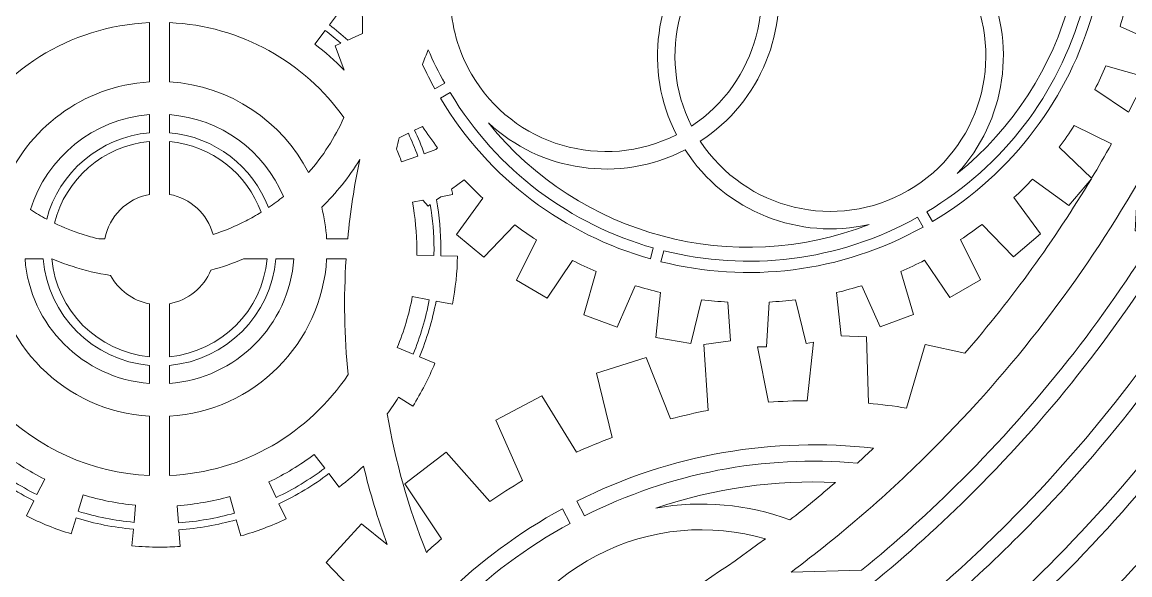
# Model space of a CAD drawing. Header units: millimetres. Extents: x -247 to 1827, y -473 to -7.
# Drawn here: x 1203.1 to 1334.7, y -330.8 to -265.1 of the extents above; entities that cross this region are included whole.
import ezdxf

# ---------------------------------------------------------------- set-up
doc = ezdxf.new("R2010")
doc.units = ezdxf.units.MM
doc.header["$MEASUREMENT"] = 0
doc.layers.add('Layer 3', color=7, linetype='Continuous')

# ---------------------------------------------------------------- blocks, each defined once
blk = doc.blocks.new('block 2')
at = {"layer": 'Layer 3', "lineweight": 0}
for points, knots in [([(1202.71, -7.36), (1092.25, -7.36), (1002.71, -96.9), (1002.71, -207.36), (1002.71, -317.82), (1092.25, -407.36), (1202.71, -407.36), (1313.16, -407.36), (1402.71, -317.82), (1402.71, -207.36), (1402.71, -96.9), (1313.16, -7.36), (1202.71, -7.36)], [0, 0, 0, 0, 1, 1, 1, 2, 2, 2, 3, 3, 3, 4, 4, 4, 4]), ([(1333.52, -265.64), (1333.82, -264.65), (1334.09, -263.64), (1334.32, -262.63), (1334.32, -262.63), (1339.66, -263.2), (1339.66, -263.2), (1339.66, -263.2), (1340.39, -259.05), (1340.39, -259.05), (1340.39, -259.05), (1335.18, -257.77), (1335.18, -257.77), (1335.31, -256.74), (1335.39, -255.7), (1335.45, -254.66), (1335.45, -254.66), (1340.8, -254.29), (1340.8, -254.29), (1340.8, -254.29), (1340.8, -250.08), (1340.8, -250.08), (1340.8, -250.08), (1335.45, -249.72), (1335.45, -249.72), (1335.4, -248.68), (1335.32, -247.65), (1335.19, -246.61), (1335.19, -246.61), (1340.38, -245.32), (1340.38, -245.32), (1340.38, -245.32), (1339.64, -241.17), (1339.64, -241.17), (1339.64, -241.17), (1334.33, -241.75), (1334.33, -241.75), (1334.09, -240.74), (1333.82, -239.73), (1333.51, -238.73), (1333.51, -238.73), (1338.4, -236.56), (1338.4, -236.56), (1338.4, -236.56), (1336.95, -232.6), (1336.95, -232.6), (1336.95, -232.6), (1331.81, -234.1), (1331.81, -234.1), (1331.41, -233.14), (1330.98, -232.2), (1330.5, -231.26), (1330.5, -231.26), (1334.93, -228.28), (1334.93, -228.28), (1334.93, -228.28), (1332.82, -224.63), (1332.82, -224.63), (1332.82, -224.63), (1328.03, -226.99), (1328.03, -226.99), (1327.45, -226.11), (1326.85, -225.26), (1326.22, -224.44), (1326.22, -224.44), (1330.08, -220.73), (1330.08, -220.73), (1330.08, -220.73), (1328.72, -219.11), (1328.72, -219.11), (1333.19, -219.34), (1337.67, -219.93), (1342.13, -220.92), (1344.93, -221.55), (1347.68, -222.32), (1350.37, -223.22), (1348.84, -237.68), (1345.22, -251.73), (1339.54, -265.16), (1339.16, -266.04), (1338.78, -266.92), (1338.39, -267.79), (1338.39, -267.79), (1333.52, -265.64), (1333.52, -265.64)], [0, 0, 0, 0, 1, 1, 1, 2, 2, 2, 3, 3, 3, 4, 4, 4, 5, 5, 5, 6, 6, 6, 7, 7, 7, 8, 8, 8, 9, 9, 9, 10, 10, 10, 11, 11, 11, 12, 12, 12, 13, 13, 13, 14, 14, 14, 15, 15, 15, 16, 16, 16, 17, 17, 17, 18, 18, 18, 19, 19, 19, 20, 20, 20, 21, 21, 21, 22, 22, 22, 23, 23, 23, 24, 24, 24, 25, 25, 25, 26, 26, 26, 27, 27, 27, 28, 28, 28, 28]), ([(1326.25, -237.86), (1332.52, -253.91), (1327.62, -272.31), (1314.18, -283.1), (1319.92, -276.9), (1321.41, -267.54), (1317.38, -259.72), (1324.77, -254.95), (1328.14, -246.1), (1326.25, -237.86)], [0, 0, 0, 0, 1, 1, 1, 2, 2, 2, 3, 3, 3, 3]), ([(1237.85, -254.4), (1237.85, -254.4), (1240.79, -254.6), (1240.79, -254.6), (1241.37, -255.76), (1241.86, -256.95), (1242.26, -258.17), (1242.26, -258.17), (1238.27, -259.16), (1238.27, -259.16), (1238.27, -259.16), (1238.87, -262.5), (1238.87, -262.5), (1237.92, -261.87), (1236.94, -261.28), (1235.93, -260.75), (1235.93, -260.75), (1235, -262.51), (1235, -262.51), (1232.97, -261.44), (1230.82, -260.57), (1228.57, -259.93), (1228.57, -259.93), (1229.12, -258.01), (1229.12, -258.01), (1227.29, -257.48), (1225.4, -257.1), (1223.5, -256.88), (1223.5, -256.88), (1223.27, -258.86), (1223.27, -258.86), (1221.99, -258.71), (1220.69, -258.63), (1219.37, -258.63), (1218.35, -258.63), (1217.34, -258.68), (1216.35, -258.77), (1216.35, -258.77), (1216.17, -256.79), (1216.17, -256.79), (1214.26, -256.96), (1212.36, -257.29), (1210.51, -257.76), (1210.51, -257.76), (1211.01, -259.69), (1211.01, -259.69), (1208.74, -260.27), (1206.58, -261.09), (1204.52, -262.12), (1204.52, -262.12), (1203.63, -260.33), (1203.63, -260.33), (1201.92, -261.17), (1200.27, -262.17), (1198.72, -263.29), (1198.72, -263.29), (1199.89, -264.91), (1199.89, -264.91), (1198.01, -266.27), (1196.27, -267.8), (1194.71, -269.51), (1194.71, -269.51), (1193.23, -268.16), (1193.23, -268.16), (1193.04, -268.37), (1192.85, -268.59), (1192.66, -268.81), (1192.28, -265.35), (1192.6, -261.76), (1193.73, -258.25), (1197.2, -247.44), (1207.24, -240.55), (1218.02, -240.55), (1220.6, -240.55), (1223.22, -240.94), (1225.81, -241.77), (1230.68, -243.34), (1234.87, -246.25), (1237.97, -250.18), (1237.97, -250.18), (1237.85, -250.19), (1237.85, -250.19), (1237.85, -250.19), (1237.85, -254.4), (1237.85, -254.4)], [0, 0, 0, 0, 1, 1, 1, 2, 2, 2, 3, 3, 3, 4, 4, 4, 5, 5, 5, 6, 6, 6, 7, 7, 7, 8, 8, 8, 9, 9, 9, 10, 10, 10, 11, 11, 11, 12, 12, 12, 13, 13, 13, 14, 14, 14, 15, 15, 15, 16, 16, 16, 17, 17, 17, 18, 18, 18, 19, 19, 19, 20, 20, 20, 21, 21, 21, 22, 22, 22, 23, 23, 23, 24, 24, 24, 25, 25, 25, 26, 26, 26, 27, 27, 27, 28, 28, 28, 28]), ([(1263.41, -248.08), (1268.27, -254.25), (1276.23, -257.03), (1283.74, -255.47), (1278.24, -261.66), (1276.87, -270.81), (1280.8, -278.49), (1272.12, -282.9), (1261.38, -279.8), (1256.44, -271.27), (1254.85, -268.52), (1254.05, -265.52), (1253.97, -262.55), (1256.58, -257.38), (1259.74, -252.53), (1263.41, -248.08)], [0, 0, 0, 0, 1, 1, 1, 2, 2, 2, 3, 3, 3, 4, 4, 4, 5, 5, 5, 5]), ([(1288.94, -253.7), (1293.15, -262.05), (1290.41, -272.3), (1282.6, -277.45), (1278.39, -269.09), (1281.12, -258.84), (1288.94, -253.7)], [0, 0, 0, 0, 1, 1, 1, 2, 2, 2, 2]), ([(1292.56, -257.82), (1298.75, -263.32), (1307.9, -264.7), (1315.58, -260.76), (1319.99, -269.44), (1316.88, -280.19), (1308.36, -285.12), (1299.83, -290.06), (1288.96, -287.4), (1283.64, -279.25), (1290.87, -274.55), (1294.24, -265.93), (1292.56, -257.82)], [0, 0, 0, 0, 1, 1, 1, 2, 2, 2, 3, 3, 3, 4, 4, 4, 4]), ([(1241.74, -267.25), (1241.04, -266.62), (1240.31, -266), (1239.56, -265.43), (1239.56, -265.43), (1240.77, -263.83), (1240.77, -263.83), (1240.49, -263.62), (1240.2, -263.42), (1239.91, -263.21), (1239.91, -263.21), (1243.31, -262.84), (1243.31, -262.84), (1243.47, -264.04), (1243.54, -265.25), (1243.51, -266.47), (1243.51, -266.47), (1241.74, -267.25), (1241.74, -267.25)], [0, 0, 0, 0, 1, 1, 1, 2, 2, 2, 3, 3, 3, 4, 4, 4, 5, 5, 5, 6, 6, 6, 6]), ([(1329.05, -263.51), (1329.05, -263.51), (1330.32, -263.85), (1330.32, -263.85), (1327.47, -273.96), (1320.9, -283.02), (1311.24, -288.81), (1311.24, -288.81), (1310.57, -287.65), (1310.57, -287.65), (1319.64, -282.21), (1326.17, -273.68), (1329.05, -263.51)], [0, 0, 0, 0, 1, 1, 1, 2, 2, 2, 3, 3, 3, 4, 4, 4, 4]), ([(1200.82, -284.87), (1198.88, -283.1), (1197.24, -281.05), (1195.94, -278.8), (1200.39, -270.97), (1208.64, -265.58), (1218.17, -265.16), (1218.17, -265.16), (1218.17, -272.21), (1218.17, -272.21), (1210.25, -272.68), (1203.57, -277.8), (1200.82, -284.87)], [0, 0, 0, 0, 1, 1, 1, 2, 2, 2, 3, 3, 3, 4, 4, 4, 4]), ([(1220.56, -272.21), (1220.56, -272.21), (1220.56, -265.16), (1220.56, -265.16), (1229.1, -265.53), (1236.62, -269.9), (1241.29, -276.44), (1240.22, -278.85), (1238.8, -281.05), (1237.08, -282.99), (1233.94, -276.9), (1227.76, -272.63), (1220.56, -272.21)], [0, 0, 0, 0, 1, 1, 1, 2, 2, 2, 3, 3, 3, 4, 4, 4, 4]), ([(1241.31, -270.8), (1240.23, -269.69), (1239.06, -268.65), (1237.82, -267.71), (1237.82, -267.71), (1239.06, -266.08), (1239.06, -266.08), (1239.7, -266.57), (1240.32, -267.09), (1240.92, -267.62), (1240.92, -267.62), (1240.25, -267.92), (1240.25, -267.92), (1240.25, -267.92), (1241.31, -270.8), (1241.31, -270.8)], [0, 0, 0, 0, 1, 1, 1, 2, 2, 2, 3, 3, 3, 4, 4, 4, 5, 5, 5, 5]), ([(1252.11, -273.03), (1251.57, -272.08), (1251.08, -271.11), (1250.63, -270.13), (1250.85, -269.54), (1251.08, -268.96), (1251.31, -268.38), (1251.89, -269.73), (1252.54, -271.06), (1253.27, -272.36), (1253.27, -272.36), (1252.11, -273.03), (1252.11, -273.03)], [0, 0, 0, 0, 1, 1, 1, 2, 2, 2, 3, 3, 3, 4, 4, 4, 4]), ([(1330.52, -273.12), (1330.99, -272.19), (1331.44, -271.25), (1331.84, -270.29), (1331.84, -270.29), (1336.6, -271.66), (1336.6, -271.66), (1335.93, -273.05), (1335.24, -274.43), (1334.53, -275.8), (1334.53, -275.8), (1330.52, -273.12), (1330.52, -273.12)], [0, 0, 0, 0, 1, 1, 1, 2, 2, 2, 3, 3, 3, 4, 4, 4, 4]), ([(1253.92, -273.48), (1259.52, -282.83), (1268.29, -289.17), (1278.06, -291.95), (1278.06, -291.95), (1277.71, -293.24), (1277.71, -293.24), (1267.61, -290.38), (1258.55, -283.82), (1252.76, -274.16), (1252.76, -274.16), (1253.92, -273.48), (1253.92, -273.48)], [0, 0, 0, 0, 1, 1, 1, 2, 2, 2, 3, 3, 3, 4, 4, 4, 4]), ([(1205.97, -288.52), (1205.31, -288.17), (1204.67, -287.79), (1204.06, -287.39), (1205.95, -281.2), (1211.5, -276.6), (1218.17, -276.1), (1218.17, -276.1), (1218.17, -278.26), (1218.17, -278.26), (1212.29, -278.77), (1207.44, -282.96), (1205.97, -288.52)], [0, 0, 0, 0, 1, 1, 1, 2, 2, 2, 3, 3, 3, 4, 4, 4, 4]), ([(1220.56, -278.26), (1220.56, -278.26), (1220.56, -276.1), (1220.56, -276.1), (1226.66, -276.55), (1231.82, -280.43), (1234.11, -285.82), (1233.54, -286.28), (1232.95, -286.72), (1232.33, -287.14), (1230.47, -282.28), (1225.95, -278.72), (1220.56, -278.26)], [0, 0, 0, 0, 1, 1, 1, 2, 2, 2, 3, 3, 3, 4, 4, 4, 4]), ([(1250.84, -280.75), (1250.5, -279.79), (1250.11, -278.86), (1249.68, -277.95), (1249.68, -277.95), (1250.62, -277.49), (1250.62, -277.49), (1251.19, -278.37), (1251.8, -279.22), (1252.42, -280.04), (1252.42, -280.04), (1252.21, -280.25), (1252.21, -280.25), (1252.21, -280.25), (1250.84, -280.75), (1250.84, -280.75)], [0, 0, 0, 0, 1, 1, 1, 2, 2, 2, 3, 3, 3, 4, 4, 4, 5, 5, 5, 5]), ([(1258.46, -277.09), (1264.67, -282.84), (1274.02, -284.32), (1281.84, -280.29), (1286.61, -287.68), (1295.46, -291.05), (1303.71, -289.16), (1287.65, -295.44), (1269.26, -290.53), (1258.46, -277.09)], [0, 0, 0, 0, 1, 1, 1, 2, 2, 2, 3, 3, 3, 3]), ([(1326.29, -279.97), (1326.92, -279.13), (1327.5, -278.27), (1328.07, -277.4), (1328.07, -277.4), (1332.5, -279.57), (1332.5, -279.57), (1331.73, -280.95), (1330.95, -282.31), (1330.14, -283.66), (1330.14, -283.66), (1326.29, -279.97), (1326.29, -279.97)], [0, 0, 0, 0, 1, 1, 1, 2, 2, 2, 3, 3, 3, 4, 4, 4, 4]), ([(1247.87, -278.84), (1247.87, -278.84), (1248.95, -278.32), (1248.95, -278.32), (1249.36, -279.2), (1249.74, -280.1), (1250.07, -281.02), (1250.07, -281.02), (1248.14, -281.72), (1248.14, -281.72), (1247.96, -281.2), (1247.76, -280.69), (1247.54, -280.19), (1247.65, -279.74), (1247.76, -279.29), (1247.87, -278.84)], [0, 0, 0, 0, 1, 1, 1, 2, 2, 2, 3, 3, 3, 4, 4, 4, 5, 5, 5, 5]), ([(1212.88, -290.86), (1212.88, -290.86), (1212.15, -290.86), (1212.15, -290.86), (1211.5, -290.71), (1210.85, -290.53), (1210.2, -290.32), (1209.06, -289.96), (1207.96, -289.51), (1206.9, -289), (1208.19, -283.77), (1212.68, -279.8), (1218.17, -279.29), (1218.17, -279.29), (1218.17, -285.58), (1218.17, -285.58), (1215.49, -286.08), (1213.38, -288.18), (1212.88, -290.86)], [0, 0, 0, 0, 1, 1, 1, 2, 2, 2, 3, 3, 3, 4, 4, 4, 5, 5, 5, 6, 6, 6, 6]), ([(1231.45, -287.71), (1230.87, -288.07), (1230.27, -288.41), (1229.66, -288.73), (1228.38, -289.38), (1227.08, -289.92), (1225.74, -290.34), (1225.08, -287.91), (1223.07, -286.04), (1220.56, -285.58), (1220.56, -285.58), (1220.56, -279.29), (1220.56, -279.29), (1225.59, -279.75), (1229.79, -283.13), (1231.45, -287.71)], [0, 0, 0, 0, 1, 1, 1, 2, 2, 2, 3, 3, 3, 4, 4, 4, 5, 5, 5, 5]), ([(1241.74, -290.86), (1241.74, -290.86), (1239.24, -290.86), (1239.24, -290.86), (1239.16, -289.57), (1238.96, -288.32), (1238.65, -287.11), (1240.36, -285.43), (1241.89, -283.54), (1243.17, -281.45), (1242.51, -284.58), (1242.04, -287.72), (1241.74, -290.86)], [0, 0, 0, 0, 1, 1, 1, 2, 2, 2, 3, 3, 3, 4, 4, 4, 4]), ([(1247.78, -309.7), (1247.78, -309.7), (1249.48, -310.76), (1249.48, -310.76), (1250.49, -309.14), (1251.37, -307.42), (1252.11, -305.66), (1252.11, -305.66), (1250.26, -304.89), (1250.26, -304.89), (1251.14, -302.78), (1251.81, -300.56), (1252.24, -298.26), (1252.24, -298.26), (1254.2, -298.62), (1254.2, -298.62), (1254.55, -296.75), (1254.75, -294.83), (1254.79, -292.92), (1254.79, -292.92), (1252.8, -292.87), (1252.8, -292.87), (1252.81, -292.61), (1252.82, -292.34), (1252.82, -292.08), (1252.82, -290.09), (1252.63, -288.14), (1252.3, -286.24), (1252.3, -286.24), (1252.8, -285.87), (1252.8, -285.87), (1252.8, -285.87), (1254.21, -285.61), (1254.21, -285.61), (1254.17, -285.39), (1254.12, -285.16), (1254.08, -284.94), (1254.08, -284.94), (1255.6, -283.83), (1255.6, -283.83), (1256.32, -284.59), (1257.05, -285.33), (1257.81, -286.04), (1257.81, -286.04), (1254.66, -290.35), (1254.66, -290.35), (1254.66, -290.35), (1257.9, -293.06), (1257.9, -293.06), (1257.9, -293.06), (1261.59, -289.21), (1261.59, -289.21), (1262.43, -289.83), (1263.29, -290.42), (1264.16, -290.98), (1264.16, -290.98), (1261.81, -295.79), (1261.81, -295.79), (1261.81, -295.79), (1265.46, -297.9), (1265.46, -297.9), (1265.46, -297.9), (1268.45, -293.44), (1268.45, -293.44), (1269.38, -293.91), (1270.32, -294.35), (1271.27, -294.76), (1271.27, -294.76), (1269.79, -299.91), (1269.79, -299.91), (1269.79, -299.91), (1273.75, -301.35), (1273.75, -301.35), (1273.75, -301.35), (1275.92, -296.43), (1275.92, -296.43), (1276.92, -296.73), (1277.92, -297), (1278.93, -297.24), (1278.93, -297.24), (1278.36, -302.58), (1278.36, -302.58), (1278.36, -302.58), (1282.52, -303.3), (1282.52, -303.3), (1282.52, -303.3), (1283.8, -298.1), (1283.8, -298.1), (1284.83, -298.23), (1285.86, -298.31), (1286.9, -298.37), (1286.9, -298.37), (1287.22, -303), (1287.22, -303), (1287.22, -303), (1284.05, -303.42), (1284.05, -303.42), (1284.05, -303.42), (1284.57, -311.25), (1284.57, -311.25), (1283.07, -311.54), (1281.58, -311.88), (1280.09, -312.27), (1280.09, -312.27), (1277.21, -304.96), (1277.21, -304.96), (1277.21, -304.96), (1271.3, -306.84), (1271.3, -306.84), (1271.3, -306.84), (1273.17, -314.47), (1273.17, -314.47), (1271.75, -315.01), (1270.33, -315.59), (1268.93, -316.23), (1268.93, -316.23), (1264.83, -309.54), (1264.83, -309.54), (1264.83, -309.54), (1259.34, -312.42), (1259.34, -312.42), (1259.34, -312.42), (1262.5, -319.6), (1262.5, -319.6), (1261.18, -320.39), (1259.9, -321.23), (1258.64, -322.09), (1258.64, -322.09), (1253.43, -316.2), (1253.43, -316.2), (1253.43, -316.2), (1248.52, -319.99), (1248.52, -319.99), (1248.52, -319.99), (1252.89, -326.52), (1252.89, -326.52), (1252.28, -327.05), (1251.68, -327.58), (1251.09, -328.13), (1248.94, -322.8), (1247.39, -317.28), (1246.45, -311.66), (1246.91, -311.02), (1247.36, -310.37), (1247.78, -309.7)], [0, 0, 0, 0, 1, 1, 1, 2, 2, 2, 3, 3, 3, 4, 4, 4, 5, 5, 5, 6, 6, 6, 7, 7, 7, 8, 8, 8, 9, 9, 9, 10, 10, 10, 11, 11, 11, 12, 12, 12, 13, 13, 13, 14, 14, 14, 15, 15, 15, 16, 16, 16, 17, 17, 17, 18, 18, 18, 19, 19, 19, 20, 20, 20, 21, 21, 21, 22, 22, 22, 23, 23, 23, 24, 24, 24, 25, 25, 25, 26, 26, 26, 27, 27, 27, 28, 28, 28, 29, 29, 29, 30, 30, 30, 31, 31, 31, 32, 32, 32, 33, 33, 33, 34, 34, 34, 35, 35, 35, 36, 36, 36, 37, 37, 37, 38, 38, 38, 39, 39, 39, 40, 40, 40, 41, 41, 41, 42, 42, 42, 43, 43, 43, 44, 44, 44, 45, 45, 45, 46, 46, 46, 47, 47, 47, 48, 48, 48, 48]), ([(1302.81, -330.26), (1302.81, -330.26), (1294.43, -330.47), (1294.43, -330.47), (1300.35, -326.05), (1305.96, -321.19), (1311.25, -315.9), (1320.8, -306.35), (1328.95, -295.73), (1335.63, -284.2), (1335.63, -284.2), (1335.3, -289.93), (1335.3, -289.93), (1335.3, -289.93), (1338.04, -289.93), (1338.04, -289.93), (1331.52, -300.6), (1323.75, -310.47), (1314.78, -319.44), (1310.95, -323.27), (1306.96, -326.87), (1302.81, -330.26)], [0, 0, 0, 0, 1, 1, 1, 2, 2, 2, 3, 3, 3, 4, 4, 4, 5, 5, 5, 6, 6, 6, 7, 7, 7, 7]), ([(1303.61, -310.41), (1303.61, -310.41), (1303.4, -302.52), (1303.4, -302.52), (1303.4, -302.52), (1300.38, -302.4), (1300.38, -302.4), (1300.38, -302.4), (1299.82, -297.25), (1299.82, -297.25), (1300.83, -297.01), (1301.83, -296.73), (1302.83, -296.43), (1302.83, -296.43), (1305, -301.31), (1305, -301.31), (1305, -301.31), (1308.96, -299.87), (1308.96, -299.87), (1308.96, -299.87), (1307.47, -294.73), (1307.47, -294.73), (1308.42, -294.32), (1309.37, -293.89), (1310.3, -293.41), (1310.3, -293.41), (1313.29, -297.85), (1313.29, -297.85), (1313.29, -297.85), (1316.93, -295.73), (1316.93, -295.73), (1316.93, -295.73), (1314.58, -290.94), (1314.58, -290.94), (1315.46, -290.37), (1316.3, -289.76), (1317.13, -289.14), (1317.13, -289.14), (1320.84, -292.99), (1320.84, -292.99), (1320.84, -292.99), (1324.07, -290.28), (1324.07, -290.28), (1324.07, -290.28), (1320.91, -285.96), (1320.91, -285.96), (1321.67, -285.25), (1322.42, -284.52), (1323.12, -283.76), (1323.12, -283.76), (1327.44, -286.9), (1327.44, -286.9), (1327.44, -286.9), (1330.11, -283.71), (1330.11, -283.71), (1325.72, -291.03), (1320.7, -297.96), (1315.08, -304.45), (1315.08, -304.45), (1310.35, -303.42), (1310.35, -303.42), (1310.35, -303.42), (1308.15, -310.98), (1308.15, -310.98), (1306.65, -310.74), (1305.13, -310.55), (1303.61, -310.41)], [0, 0, 0, 0, 1, 1, 1, 2, 2, 2, 3, 3, 3, 4, 4, 4, 5, 5, 5, 6, 6, 6, 7, 7, 7, 8, 8, 8, 9, 9, 9, 10, 10, 10, 11, 11, 11, 12, 12, 12, 13, 13, 13, 14, 14, 14, 15, 15, 15, 16, 16, 16, 17, 17, 17, 18, 18, 18, 19, 19, 19, 20, 20, 20, 21, 21, 21, 22, 22, 22, 22]), ([(1249.94, -292.81), (1249.94, -292.56), (1249.95, -292.32), (1249.95, -292.08), (1249.95, -290.17), (1249.77, -288.31), (1249.43, -286.49), (1249.43, -286.49), (1250.68, -286.26), (1250.68, -286.26), (1250.68, -286.26), (1251.29, -286.98), (1251.29, -286.98), (1251.29, -286.98), (1251.56, -286.79), (1251.56, -286.79), (1251.84, -288.51), (1252, -290.27), (1252, -292.08), (1252, -292.34), (1251.99, -292.6), (1251.98, -292.85), (1251.98, -292.85), (1249.94, -292.81), (1249.94, -292.81)], [0, 0, 0, 0, 1, 1, 1, 2, 2, 2, 3, 3, 3, 4, 4, 4, 5, 5, 5, 6, 6, 6, 7, 7, 7, 8, 8, 8, 8]), ([(1279.31, -292.28), (1289.17, -294.75), (1299.93, -293.61), (1309.45, -288.3), (1309.45, -288.3), (1310.12, -289.46), (1310.12, -289.46), (1300.28, -294.95), (1289.16, -296.13), (1278.97, -293.58), (1278.97, -293.58), (1279.31, -292.28), (1279.31, -292.28)], [0, 0, 0, 0, 1, 1, 1, 2, 2, 2, 3, 3, 3, 4, 4, 4, 4]), ([(1299.77, -342.05), (1298.28, -341.33), (1296.62, -340.96), (1294.8, -340.96), (1293, -340.96), (1291.24, -341.39), (1289.57, -342.24), (1289.57, -342.24), (1290.94, -335.95), (1290.94, -335.95), (1290.94, -335.95), (1298.68, -335.95), (1298.68, -335.95), (1298.69, -335.97), (1298.7, -335.99), (1298.71, -336.01), (1298.74, -335.99), (1298.76, -335.97), (1298.79, -335.95), (1298.79, -335.95), (1303.94, -335.95), (1303.94, -335.95), (1303.94, -335.95), (1303.94, -331.92), (1303.94, -331.92), (1308.19, -328.46), (1312.28, -324.77), (1316.2, -320.85), (1325.56, -311.48), (1333.65, -301.13), (1340.37, -289.93), (1340.37, -289.93), (1346.75, -289.93), (1346.75, -289.93), (1339.48, -302.61), (1330.56, -314.27), (1320.09, -324.74), (1313.74, -331.09), (1306.95, -336.86), (1299.77, -342.05)], [0, 0, 0, 0, 1, 1, 1, 2, 2, 2, 3, 3, 3, 4, 4, 4, 5, 5, 5, 6, 6, 6, 7, 7, 7, 8, 8, 8, 9, 9, 9, 10, 10, 10, 11, 11, 11, 12, 12, 12, 13, 13, 13, 13]), ([(1325.04, -329.69), (1318.66, -336.06), (1311.87, -341.88), (1304.69, -347.13), (1304.18, -345.89), (1303.4, -344.79), (1302.37, -343.83), (1302.13, -343.6), (1301.87, -343.39), (1301.61, -343.19), (1308.63, -338.06), (1315.27, -332.38), (1321.5, -326.15), (1332.37, -315.28), (1341.59, -303.15), (1349.05, -289.93), (1349.05, -289.93), (1352.02, -289.93), (1352.02, -289.93), (1352.02, -289.93), (1352.02, -294.81), (1352.02, -294.81), (1344.59, -307.48), (1335.57, -319.16), (1325.04, -329.69)], [0, 0, 0, 0, 1, 1, 1, 2, 2, 2, 3, 3, 3, 4, 4, 4, 5, 5, 5, 6, 6, 6, 7, 7, 7, 8, 8, 8, 8]), ([(1305.29, -349.17), (1312.76, -343.75), (1319.83, -337.72), (1326.45, -331.1), (1336.55, -321.01), (1345.28, -309.87), (1352.56, -297.81), (1352.56, -297.81), (1358.07, -297.81), (1358.07, -297.81), (1358.07, -297.81), (1358.07, -289.93), (1358.07, -289.93), (1358.07, -289.93), (1363.26, -289.93), (1363.26, -289.93), (1354.72, -306.53), (1343.69, -321.65), (1330.34, -334.99), (1322.3, -343.03), (1313.62, -350.23), (1304.36, -356.55), (1305.11, -354.91), (1305.46, -353.04), (1305.46, -351.18), (1305.46, -350.48), (1305.4, -349.81), (1305.29, -349.17)], [0, 0, 0, 0, 1, 1, 1, 2, 2, 2, 3, 3, 3, 4, 4, 4, 5, 5, 5, 6, 6, 6, 7, 7, 7, 8, 8, 8, 9, 9, 9, 9]), ([(1192.45, -293.25), (1192.45, -293.25), (1199.5, -293.25), (1199.5, -293.25), (1200.09, -303.29), (1208.14, -311.35), (1218.17, -311.95), (1218.17, -311.95), (1218.17, -318.99), (1218.17, -318.99), (1204.26, -318.38), (1193.05, -307.17), (1192.45, -293.25)], [0, 0, 0, 0, 1, 1, 1, 2, 2, 2, 3, 3, 3, 4, 4, 4, 4]), ([(1203.4, -293.25), (1203.4, -293.25), (1205.55, -293.25), (1205.55, -293.25), (1206.12, -299.96), (1211.47, -305.32), (1218.17, -305.9), (1218.17, -305.9), (1218.17, -308.05), (1218.17, -308.05), (1210.28, -307.46), (1203.97, -301.14), (1203.4, -293.25)], [0, 0, 0, 0, 1, 1, 1, 2, 2, 2, 3, 3, 3, 4, 4, 4, 4]), ([(1206.58, -293.25), (1206.58, -293.25), (1206.6, -293.25), (1206.6, -293.25), (1207.38, -293.57), (1208.17, -293.87), (1208.98, -294.13), (1210.5, -294.62), (1212.03, -294.98), (1213.56, -295.21), (1214.5, -296.94), (1216.18, -298.2), (1218.17, -298.57), (1218.17, -298.57), (1218.17, -304.87), (1218.17, -304.87), (1212.03, -304.3), (1207.14, -299.39), (1206.58, -293.25)], [0, 0, 0, 0, 1, 1, 1, 2, 2, 2, 3, 3, 3, 4, 4, 4, 5, 5, 5, 6, 6, 6, 6]), ([(1220.56, -318.99), (1220.56, -318.99), (1220.56, -311.95), (1220.56, -311.95), (1230.6, -311.35), (1238.66, -303.29), (1239.24, -293.25), (1239.24, -293.25), (1241.55, -293.25), (1241.55, -293.25), (1241.25, -297.85), (1241.33, -302.45), (1241.79, -307), (1237.16, -313.93), (1229.41, -318.61), (1220.56, -318.99)], [0, 0, 0, 0, 1, 1, 1, 2, 2, 2, 3, 3, 3, 4, 4, 4, 5, 5, 5, 5]), ([(1225.48, -294.58), (1226.81, -294.23), (1228.11, -293.78), (1229.37, -293.25), (1229.37, -293.25), (1232.16, -293.25), (1232.16, -293.25), (1231.61, -299.4), (1226.7, -304.3), (1220.56, -304.87), (1220.56, -304.87), (1220.56, -298.57), (1220.56, -298.57), (1222.8, -298.17), (1224.64, -296.63), (1225.48, -294.58)], [0, 0, 0, 0, 1, 1, 1, 2, 2, 2, 3, 3, 3, 4, 4, 4, 5, 5, 5, 5]), ([(1233.19, -293.25), (1233.19, -293.25), (1235.35, -293.25), (1235.35, -293.25), (1234.77, -301.15), (1228.45, -307.47), (1220.56, -308.05), (1220.56, -308.05), (1220.56, -305.9), (1220.56, -305.9), (1227.27, -305.32), (1232.63, -299.96), (1233.19, -293.25)], [0, 0, 0, 0, 1, 1, 1, 2, 2, 2, 3, 3, 3, 4, 4, 4, 4]), ([(1249.42, -297.73), (1249.42, -297.73), (1251.43, -298.11), (1251.43, -298.11), (1251.01, -300.35), (1250.37, -302.52), (1249.51, -304.58), (1249.51, -304.58), (1247.62, -303.79), (1247.62, -303.79), (1248.42, -301.86), (1249.03, -299.83), (1249.42, -297.73)], [0, 0, 0, 0, 1, 1, 1, 2, 2, 2, 3, 3, 3, 4, 4, 4, 4]), ([(1297.11, -303.14), (1297.11, -303.14), (1296.35, -310.1), (1296.35, -310.1), (1294.82, -310.11), (1293.29, -310.17), (1291.76, -310.29), (1291.76, -310.29), (1290.42, -303.71), (1290.42, -303.71), (1290.42, -303.71), (1291.49, -303.71), (1291.49, -303.71), (1291.49, -303.71), (1291.84, -298.37), (1291.84, -298.37), (1292.88, -298.31), (1293.92, -298.23), (1294.96, -298.11), (1294.96, -298.11), (1296.24, -303.29), (1296.24, -303.29), (1296.24, -303.29), (1297.11, -303.14), (1297.11, -303.14)], [0, 0, 0, 0, 1, 1, 1, 2, 2, 2, 3, 3, 3, 4, 4, 4, 5, 5, 5, 6, 6, 6, 7, 7, 7, 8, 8, 8, 8]), ([(1304.21, -315.75), (1303.58, -316.34), (1302.95, -316.93), (1302.31, -317.51), (1291.2, -316.55), (1280.04, -318.67), (1269.88, -323.8), (1269.88, -323.8), (1268.96, -322.06), (1268.96, -322.06), (1280.24, -316.36), (1292.47, -314.41), (1304.21, -315.75)], [0, 0, 0, 0, 1, 1, 1, 2, 2, 2, 3, 3, 3, 4, 4, 4, 4]), ([(1205.74, -319.44), (1205.74, -319.44), (1204.82, -321.27), (1204.82, -321.27), (1202.8, -320.26), (1200.89, -319.04), (1199.13, -317.64), (1199.13, -317.64), (1200.4, -316.04), (1200.4, -316.04), (1202.05, -317.35), (1203.84, -318.49), (1205.74, -319.44)], [0, 0, 0, 0, 1, 1, 1, 2, 2, 2, 3, 3, 3, 4, 4, 4, 4]), ([(1239.01, -318.12), (1237.22, -319.47), (1235.28, -320.65), (1233.23, -321.61), (1233.23, -321.61), (1232.36, -319.76), (1232.36, -319.76), (1234.28, -318.85), (1236.09, -317.75), (1237.77, -316.49), (1237.77, -316.49), (1239.01, -318.12), (1239.01, -318.12)], [0, 0, 0, 0, 1, 1, 1, 2, 2, 2, 3, 3, 3, 4, 4, 4, 4]), ([(1188.58, -355.2), (1188.71, -355.03), (1188.84, -354.86), (1188.97, -354.69), (1188.58, -354.11), (1188.12, -353.48), (1187.67, -352.87), (1187.21, -352.22), (1186.74, -351.58), (1186.34, -350.98), (1186.34, -350.98), (1186.19, -350.76), (1186.19, -350.76), (1186.19, -350.76), (1186.34, -350.54), (1186.34, -350.54), (1186.98, -349.57), (1187.61, -348.53), (1188.21, -347.45), (1188.21, -347.45), (1188.34, -347.21), (1188.34, -347.21), (1188.34, -347.21), (1188.61, -347.23), (1188.61, -347.23), (1189.32, -347.29), (1190.11, -347.39), (1190.9, -347.48), (1191.67, -347.58), (1192.46, -347.67), (1193.17, -347.73), (1193.53, -347), (1193.88, -346.25), (1194.2, -345.49), (1193.69, -345.02), (1193.11, -344.51), (1192.54, -344.01), (1191.94, -343.48), (1191.33, -342.95), (1190.8, -342.45), (1190.8, -342.45), (1190.61, -342.27), (1190.61, -342.27), (1190.61, -342.27), (1190.7, -342.02), (1190.7, -342.02), (1191.14, -340.86), (1191.52, -339.71), (1191.83, -338.6), (1191.83, -338.6), (1191.9, -338.34), (1191.9, -338.34), (1191.9, -338.34), (1192.17, -338.31), (1192.17, -338.31), (1192.88, -338.21), (1193.67, -338.13), (1194.46, -338.05), (1195.23, -337.97), (1196.03, -337.89), (1196.74, -337.79), (1196.91, -337.03), (1197.07, -336.23), (1197.22, -335.38), (1196.62, -335.03), (1195.94, -334.67), (1195.28, -334.31), (1194.57, -333.93), (1193.86, -333.55), (1193.23, -333.17), (1193.23, -333.17), (1193, -333.04), (1193, -333.04), (1193, -333.04), (1193.03, -332.77), (1193.03, -332.77), (1193.18, -331.66), (1193.28, -330.49), (1193.34, -329.19), (1193.34, -329.19), (1193.35, -328.93), (1193.35, -328.93), (1193.35, -328.93), (1193.6, -328.83), (1193.6, -328.83), (1194.27, -328.58), (1195.02, -328.33), (1195.77, -328.08), (1196.5, -327.83), (1197.26, -327.58), (1197.93, -327.33), (1197.93, -327.33), (1197.93, -327.25), (1197.93, -327.25), (1197.94, -326.86), (1197.94, -326.47), (1197.93, -326.08), (1197.92, -325.69), (1197.9, -325.3), (1197.87, -324.91), (1197.87, -324.91), (1197.87, -324.84), (1197.87, -324.84), (1197.18, -324.62), (1196.41, -324.4), (1195.66, -324.19), (1194.9, -323.98), (1194.15, -323.76), (1193.47, -323.55), (1193.47, -323.55), (1193.21, -323.46), (1193.21, -323.46), (1193.21, -323.46), (1193.18, -323.2), (1193.18, -323.2), (1193.06, -321.91), (1192.9, -320.74), (1192.7, -319.64), (1192.7, -319.64), (1192.65, -319.37), (1192.65, -319.37), (1192.65, -319.37), (1192.88, -319.23), (1192.88, -319.23), (1193.49, -318.82), (1194.18, -318.41), (1194.87, -317.99), (1194.94, -317.95), (1195.01, -317.91), (1195.08, -317.86), (1195.82, -318.56), (1196.58, -319.23), (1197.37, -319.86), (1197.37, -319.86), (1198.62, -318.28), (1198.62, -318.28), (1200.43, -319.72), (1202.38, -320.97), (1204.46, -322.01), (1204.46, -322.01), (1203.56, -323.8), (1203.56, -323.8), (1205.27, -324.65), (1207.06, -325.37), (1208.89, -325.93), (1208.89, -325.93), (1209.48, -324.03), (1209.48, -324.03), (1211.65, -324.71), (1213.93, -325.16), (1216.27, -325.38), (1216.27, -325.38), (1216.09, -327.36), (1216.09, -327.36), (1217.17, -327.46), (1218.28, -327.51), (1219.37, -327.51), (1220.19, -327.51), (1221.01, -327.48), (1221.82, -327.43), (1221.82, -327.43), (1221.68, -325.44), (1221.68, -325.44), (1224.03, -325.28), (1226.31, -324.87), (1228.5, -324.25), (1228.5, -324.25), (1229.05, -326.17), (1229.05, -326.17), (1230.88, -325.65), (1232.69, -324.97), (1234.42, -324.16), (1234.42, -324.16), (1233.57, -322.35), (1233.57, -322.35), (1235.68, -321.36), (1237.66, -320.16), (1239.5, -318.77), (1239.5, -318.77), (1240.71, -320.37), (1240.71, -320.37), (1241.72, -319.6), (1242.7, -318.77), (1243.63, -317.89), (1244.38, -321.03), (1245.32, -324.14), (1246.44, -327.18), (1246.44, -327.18), (1243.37, -324.74), (1243.37, -324.74), (1243.37, -324.74), (1239.19, -329.33), (1239.19, -329.33), (1239.19, -329.33), (1244.62, -334.99), (1244.62, -334.99), (1243.65, -336.18), (1242.74, -337.41), (1241.86, -338.66), (1241.86, -338.66), (1234.93, -334.9), (1234.93, -334.9), (1234.93, -334.9), (1231.62, -340.14), (1231.62, -340.14), (1231.62, -340.14), (1237.98, -344.8), (1237.98, -344.8), (1237.23, -346.13), (1236.52, -347.49), (1235.87, -348.87), (1235.87, -348.87), (1228.4, -346.37), (1228.4, -346.37), (1228.4, -346.37), (1226.04, -352.1), (1226.04, -352.1), (1226.04, -352.1), (1228.98, -353.55), (1228.98, -353.55), (1220.37, -355.09), (1211.6, -355.86), (1202.71, -355.86), (1197.96, -355.86), (1193.25, -355.64), (1188.58, -355.2)], [0, 0, 0, 0, 1, 1, 1, 2, 2, 2, 3, 3, 3, 4, 4, 4, 5, 5, 5, 6, 6, 6, 7, 7, 7, 8, 8, 8, 9, 9, 9, 10, 10, 10, 11, 11, 11, 12, 12, 12, 13, 13, 13, 14, 14, 14, 15, 15, 15, 16, 16, 16, 17, 17, 17, 18, 18, 18, 19, 19, 19, 20, 20, 20, 21, 21, 21, 22, 22, 22, 23, 23, 23, 24, 24, 24, 25, 25, 25, 26, 26, 26, 27, 27, 27, 28, 28, 28, 29, 29, 29, 30, 30, 30, 31, 31, 31, 32, 32, 32, 33, 33, 33, 34, 34, 34, 35, 35, 35, 36, 36, 36, 37, 37, 37, 38, 38, 38, 39, 39, 39, 40, 40, 40, 41, 41, 41, 42, 42, 42, 43, 43, 43, 44, 44, 44, 45, 45, 45, 46, 46, 46, 47, 47, 47, 48, 48, 48, 49, 49, 49, 50, 50, 50, 51, 51, 51, 52, 52, 52, 53, 53, 53, 54, 54, 54, 55, 55, 55, 56, 56, 56, 57, 57, 57, 58, 58, 58, 59, 59, 59, 60, 60, 60, 61, 61, 61, 62, 62, 62, 63, 63, 63, 64, 64, 64, 65, 65, 65, 66, 66, 66, 67, 67, 67, 68, 68, 68, 69, 69, 69, 70, 70, 70, 71, 71, 71, 72, 72, 72, 73, 73, 73, 74, 74, 74, 75, 75, 75, 75]), ([(1278.36, -322.88), (1285.36, -320.48), (1292.59, -319.5), (1299.7, -319.82), (1297.93, -321.34), (1296.13, -322.83), (1294.3, -324.27), (1289.27, -322.41), (1283.76, -321.88), (1278.36, -322.88)], [0, 0, 0, 0, 1, 1, 1, 2, 2, 2, 3, 3, 3, 3]), ([(1216.53, -322.52), (1216.53, -322.52), (1216.35, -324.56), (1216.35, -324.56), (1214.06, -324.35), (1211.84, -323.91), (1209.72, -323.25), (1209.72, -323.25), (1210.32, -321.29), (1210.32, -321.29), (1212.31, -321.91), (1214.39, -322.33), (1216.53, -322.52)], [0, 0, 0, 0, 1, 1, 1, 2, 2, 2, 3, 3, 3, 4, 4, 4, 4]), ([(1228.28, -323.46), (1226.14, -324.07), (1223.92, -324.46), (1221.63, -324.62), (1221.63, -324.62), (1221.49, -322.58), (1221.49, -322.58), (1223.63, -322.43), (1225.72, -322.06), (1227.72, -321.49), (1227.72, -321.49), (1228.28, -323.46), (1228.28, -323.46)], [0, 0, 0, 0, 1, 1, 1, 2, 2, 2, 3, 3, 3, 4, 4, 4, 4]), ([(1254.28, -335.05), (1253.96, -334.45), (1253.65, -333.84), (1253.36, -333.22), (1257.4, -329.25), (1262.06, -325.78), (1267.27, -322.94), (1267.27, -322.94), (1268.19, -324.69), (1268.19, -324.69), (1263.01, -327.5), (1258.34, -331), (1254.28, -335.05)], [0, 0, 0, 0, 1, 1, 1, 2, 2, 2, 3, 3, 3, 4, 4, 4, 4]), ([(1260.51, -344.19), (1260.33, -344.27), (1260.15, -344.34), (1259.98, -344.41), (1259.54, -343.79), (1259.11, -343.16), (1258.68, -342.53), (1261, -336.71), (1265.31, -331.66), (1271.28, -328.53), (1277.71, -325.16), (1284.89, -324.64), (1291.38, -326.51), (1281.86, -333.61), (1271.53, -339.53), (1260.51, -344.19)], [0, 0, 0, 0, 1, 1, 1, 2, 2, 2, 3, 3, 3, 4, 4, 4, 5, 5, 5, 5])]:
    blk.add_open_spline(points, degree=3, knots=knots, dxfattribs=at)

msp = doc.modelspace()

# ---------------------------------------------------------------- block references
at = {"layer": 'Layer 3'}
msp.add_blockref('block 2', (0, 0), dxfattribs=at)

doc.saveas('drawing.dxf')
